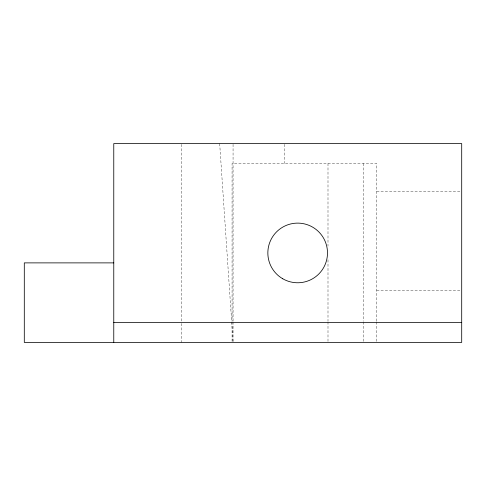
<?xml version="1.0" encoding="UTF-8"?>
<svg xmlns="http://www.w3.org/2000/svg" width="486" height="486" viewBox="0 0 486 486"><rect width="100%" height="100%" fill="white"/><g stroke="black" fill="none" stroke-linecap="round" stroke-linejoin="round"><path stroke-width="0.36" stroke-dasharray="2.43 1.82" d="M376.705 191.308L460.941 191.308M376.705 290.719L460.941 290.719M219.678 143.589L231.634 321.24M231.688 321.999L233.007 341.652M376.705 321.179L376.705 163.472L232.065 163.472L232.065 321.179M376.705 321.939L376.705 341.652M363.285 163.472L363.285 321.179M363.285 321.939L363.285 341.652M327.995 163.472L327.995 246.116M327.995 259.767L327.995 321.179M327.995 321.939L327.995 341.652M284.753 144.33L284.753 163.472M233.061 144.33L233.061 321.179M233.061 321.939L233.061 341.652M232.065 321.939L232.065 341.652M181.369 144.348L181.369 322.68M181.369 323.439L181.369 342.411"/><path stroke-width="0.73" d="M113.767 262.883L24.3 262.883L24.3 342.411L461.7 342.411L461.7 143.589L113.767 143.589L113.767 342.411M113.767 322.528L461.7 322.528M282.761 278.77A29.822 29.822 0 0 0 327.497 252.939A29.822 29.822 0 0 0 282.761 227.114A29.822 29.822 0 0 0 282.761 278.77"/></g></svg>
